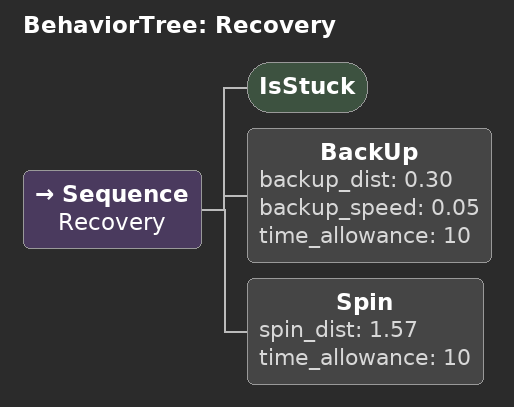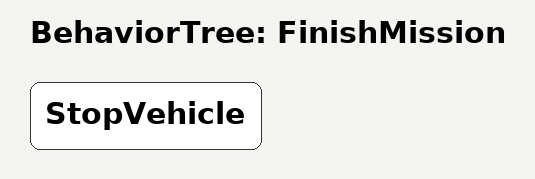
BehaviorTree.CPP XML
<BehaviorTree ID="Recovery">
  <Sequence name="Recovery">
    <IsStuck/>
    <BackUp backup_dist="0.30" backup_speed="0.05" time_allowance="10"/>
    <Spin spin_dist="1.57" time_allowance="10"/>
  </Sequence>
</BehaviorTree>

<BehaviorTree ID="FinishMission">
  <StopVehicle/>
</BehaviorTree>
